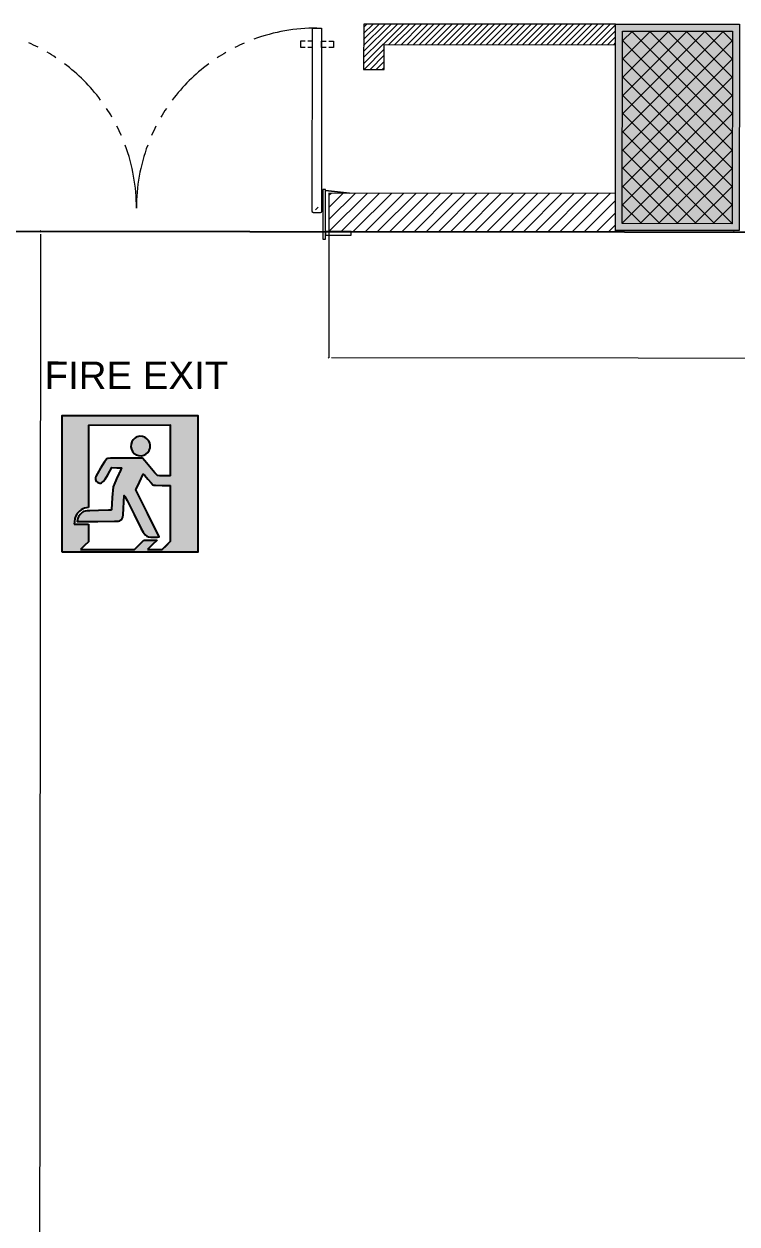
# Model space of a CAD drawing. Header units: inches. Extents: x -957 to 3394, y -3 to 3008.
# Drawn here: x 1612.7 to 1816.7, y 1842.2 to 2185.4 of the extents above; entities that cross this region are included whole.
import ezdxf

# ---------------------------------------------------------------- set-up
doc = ezdxf.new("R2010")
doc.units = ezdxf.units.IN
doc.header["$MEASUREMENT"] = 0
for name, color, linetype in [('hatches', 7, 'Continuous'), ('PDF_0', 7, 'Continuous'), ('PDF_Framing-Column', 7, 'Continuous'), ('PDF_Framing-Column Hatch', 7, 'Continuous'), ('PDF_Hatch', 7, 'Continuous'), ('PDF_I-DOOR', 7, 'Continuous'), ('PDF_I-DOOR-OPEN', 7, 'Continuous'), ('PDF_I-ELE', 7, 'Continuous'), ('PDF_I-FURN-FIXD', 7, 'Continuous'), ('PDF_SHREM ACOUSTIC WALL', 7, 'Continuous'), ('PDF_SHREM COMMENTS', 7, 'Continuous'), ('PDF_Shrem-cad 6 cable', 7, 'Continuous'), ('signs', 7, 'Continuous')]:
    doc.layers.add(name, color=color, linetype=linetype)
doc.styles.add('PDF Arial', font='arial.ttf')

# ---------------------------------------------------------------- blocks, each defined once
blk = doc.blocks.new('A$Ca442f573')
at = {"true_color": 0xcd2027}
h = blk.add_hatch(color=242, dxfattribs=at)
h.dxf.hatch_style = 1
h.paths.add_polyline_path([(66.62, 77.03), (67.73, 78.63), (68.43, 80.58), (68.59, 81.65), (68.6, 82.68), (68.2, 84.63), (67.32, 86.35), (66.03, 87.77), (64.42, 88.84), (62.56, 89.47), (60.54, 89.59), (58.44, 89.15), (57.51, 88.74), (56.67, 88.21), (55.29, 86.86), (54.31, 85.22), (53.77, 83.39), (53.68, 81.48), (54.05, 79.59), (54.91, 77.85), (56.27, 76.36), (58.01, 75.26), (59.86, 74.68), (61.74, 74.6), (63.54, 74.98), (65.2, 75.8)], flags=0)
h.paths.add_polyline_path([(105.84, 105.54), (0, 105.54), (0, 0), (105.84, 0)])
h.paths.add_polyline_path([(60.26, 54.15), (63.24, 60.24), (64.31, 59.2), (66.67, 56.5), (69.2, 53.59), (70.69, 52.08), (71.34, 51.83), (72.59, 51.67), (77.87, 51.56), (84.32, 51.56), (84.32, 8.36), (77.86, 1.82), (66.52, 1.82), (70.21, 5.53), (73.9, 9.23), (68.79, 9.23), (63.67, 9.23), (59.98, 5.53), (56.28, 1.82), (20.69, 1.81), (14.66, 1.82), (17.74, 4.92), (20.69, 7.88), (20.69, 21.58), (15.24, 21.58), (9.66, 21.58), (9.79, 23.43), (10.15, 25.85), (10.9, 27.94), (12.08, 29.81), (13.75, 31.58), (15, 32.57), (16.28, 33.33), (17.66, 33.87), (19.2, 34.23), (20.69, 34.48), (20.69, 98.11), (84.32, 98.13), (84.32, 58.97), (79.54, 58.97), (75.97, 59.07), (74.12, 59.31), (72.15, 61.41), (68.27, 66), (64.41, 70.54), (62.5, 72.56), (58.28, 72.7), (48.89, 72.74), (37.7, 72.63), (35.76, 72.43), (34.93, 72.09), (33.15, 69.72), (30.09, 64.95), (27.69, 60.89), (26.45, 58.35), (26.18, 57.45), (26.12, 56.7), (26.24, 56.02), (26.5, 55.34), (26.52, 55.31), (26.52, 55.31), (26.52, 55.31), (27.02, 54.61), (27.82, 53.97), (28.74, 53.51), (29.62, 53.33), (30.27, 53.38), (30.88, 53.57), (31.47, 53.94), (32.1, 54.52), (33.59, 56.5), (35.65, 59.86), (38.9, 65.35), (42.68, 65.25), (46.46, 65.15), (44.67, 61.34), (44.66, 61.25), (44.32, 60.5), (44.21, 60.36), (43.35, 58.52), (41.05, 53.44), (39.87, 50.52), (39.07, 42.23), (38.46, 32.62), (37.95, 32.42), (36.26, 32.27), (28.49, 32.09), (21.9, 31.97), (19.76, 31.83), (18.18, 31.6), (17.01, 31.23), (16.08, 30.7), (14.34, 28.99), (13.49, 27.98), (12.92, 27.08), (12.52, 26.1), (12.19, 24.84), (11.95, 23.7), (28.11, 23.7), (40.93, 23.8), (43.91, 23.94), (45.13, 24.14), (46.12, 24.84), (46.83, 25.81), (47.28, 27.07), (47.5, 28.69), (48.34, 43.8), (48.5, 43.64), (48.95, 42.88), (50.62, 39.78), (56.11, 29.02), (61.44, 18.41), (63.18, 15.28), (64.58, 13.27), (65.87, 12.13), (67.25, 11.61), (68.94, 11.45), (71.15, 11.41), (74.23, 11.41), (75.51, 11.58), (66.48, 30.05), (57.44, 48.22)], flags=16)
h.paths.add_polyline_path([(58.01, 75.26), (56.27, 76.36), (54.91, 77.85), (54.05, 79.59), (53.68, 81.48), (53.77, 83.39), (54.31, 85.22), (55.29, 86.86), (56.67, 88.21), (57.51, 88.74), (58.44, 89.15), (60.54, 89.59), (62.56, 89.47), (64.42, 88.84), (66.03, 87.77), (67.32, 86.35), (68.2, 84.63), (68.6, 82.68), (68.59, 81.65), (68.43, 80.58), (67.73, 78.63), (66.62, 77.03), (65.2, 75.8), (63.54, 74.98), (61.74, 74.6), (59.86, 74.68)], flags=0)
h = blk.add_hatch(color=242, dxfattribs=at)
h.dxf.hatch_style = 1
h.paths.add_polyline_path([(68.43, 80.58), (68.59, 81.65), (68.6, 82.68), (68.2, 84.63), (67.32, 86.35), (66.03, 87.77), (64.42, 88.84), (62.56, 89.47), (60.54, 89.59), (58.44, 89.15), (57.51, 88.74), (56.67, 88.21), (55.29, 86.86), (54.31, 85.22), (53.77, 83.39), (53.68, 81.48), (54.05, 79.59), (54.91, 77.85), (56.27, 76.36), (58.01, 75.26), (59.86, 74.68), (61.74, 74.6), (63.54, 74.98), (65.2, 75.8), (66.62, 77.03), (67.73, 78.63)])
at = {"layer": 'signs', "linetype": 'Continuous'}
for p, q in [((10.9, 27.94), (10.15, 25.85)), ((12.08, 29.81), (10.9, 27.94)), ((13.75, 31.58), (12.08, 29.81)), ((15, 32.57), (13.75, 31.58)), ((16.28, 33.33), (15, 32.57)), ((17.66, 33.87), (16.28, 33.33)), ((19.2, 34.23), (17.66, 33.87)), ((20.69, 34.48), (19.2, 34.23)), ((9.79, 23.43), (9.66, 21.58)), ((9.66, 21.58), (15.24, 21.58)), ((10.15, 25.85), (9.79, 23.43)), ((15.24, 21.58), (20.69, 21.58)), ((17.74, 4.92), (14.66, 1.82)), ((14.66, 1.82), (20.69, 1.82)), ((20.69, 7.88), (17.74, 4.92)), ((56.28, 1.82), (59.98, 5.53)), ((59.98, 5.53), (63.67, 9.23)), ((63.67, 9.23), (68.79, 9.23)), ((70.21, 5.53), (66.52, 1.82)), ((68.79, 9.23), (73.9, 9.23)), ((73.9, 9.23), (70.21, 5.53)), ((84.32, 8.36), (77.86, 1.82)), ((77.86, 1.82), (81.09, 5.09)), ((81.09, 5.09), (84.15, 8.19))]:
    blk.add_line(p, q, dxfattribs=at)
for points in [[(0, 0), (105.84, 0), (105.84, 105.54), (0, 105.54)], [(68.6, 82.68), (68.2, 84.63), (67.32, 86.35), (66.03, 87.77), (64.42, 88.84), (62.56, 89.47), (60.54, 89.59), (58.44, 89.15), (57.51, 88.74), (56.67, 88.21), (55.29, 86.86), (54.31, 85.22), (53.77, 83.39), (53.68, 81.48), (54.05, 79.59), (54.91, 77.85), (56.27, 76.36), (58.01, 75.26), (59.86, 74.68), (61.74, 74.6), (63.54, 74.98), (65.2, 75.8), (66.62, 77.03), (67.73, 78.63), (68.43, 80.58), (68.59, 81.65)]]:
    blk.add_lwpolyline(points, close=True, dxfattribs=at)
for points in [[(84.32, 58.97), (84.32, 98.13), (20.69, 98.11), (20.69, 34.48)], [(84.32, 58.97), (79.54, 58.97), (75.97, 59.07), (74.12, 59.31), (72.15, 61.41), (68.27, 66), (64.41, 70.54), (62.5, 72.56), (58.28, 72.7), (48.89, 72.74), (37.7, 72.63), (35.76, 72.43), (34.93, 72.09), (33.15, 69.72), (30.09, 64.95), (27.69, 60.89), (26.45, 58.35), (26.18, 57.45), (26.12, 56.7), (26.24, 56.02), (26.5, 55.34), (26.52, 55.31), (26.52, 55.31), (26.52, 55.31), (27.02, 54.61), (27.82, 53.97), (28.74, 53.51), (29.62, 53.33), (30.27, 53.38), (30.88, 53.57), (31.47, 53.94), (32.1, 54.52), (33.59, 56.5), (35.65, 59.86), (38.9, 65.35), (42.68, 65.25), (46.46, 65.15), (44.67, 61.34), (44.66, 61.25), (44.32, 60.5), (44.21, 60.36), (43.35, 58.52), (41.05, 53.44), (39.87, 50.52), (39.07, 42.23), (38.46, 32.62), (37.95, 32.42), (36.26, 32.27), (28.49, 32.09), (21.9, 31.97), (19.76, 31.83), (18.18, 31.6), (17.01, 31.23), (16.08, 30.7), (14.34, 28.99), (13.49, 27.98), (12.92, 27.08), (12.52, 26.1), (12.19, 24.84), (11.95, 23.7), (28.11, 23.7), (40.93, 23.8), (43.91, 23.94), (45.13, 24.14), (46.12, 24.84), (46.83, 25.81), (47.28, 27.07), (47.5, 28.69), (48.34, 43.8), (48.5, 43.64), (48.95, 42.88), (50.62, 39.78), (56.11, 29.02), (61.44, 18.41), (63.18, 15.28), (64.58, 13.27), (65.87, 12.13), (67.25, 11.61), (68.94, 11.45), (71.15, 11.41), (74.23, 11.41), (75.51, 11.58), (66.48, 30.05), (57.44, 48.22), (60.26, 54.15), (63.24, 60.24), (64.31, 59.2), (66.67, 56.5), (69.2, 53.59), (70.69, 52.08), (71.34, 51.83), (72.59, 51.67), (77.87, 51.56), (84.32, 51.56)], [(84.32, 8.36), (84.32, 51.56)], [(20.69, 21.58), (20.69, 7.88)], [(20.69, 1.82), (20.69, 1.81), (56.28, 1.82)], [(66.52, 1.82), (77.86, 1.82)]]:
    blk.add_lwpolyline(points, dxfattribs=at)

msp = doc.modelspace()

# ---------------------------------------------------------------- linework, layer by layer
at = {"layer": 'hatches', "color": 253, "true_color": 0xaba3a2}
msp.add_lwpolyline([(712.53, 2126.9), (3285.08, 2124.7), (3284.08, 953.45), (711.53, 951.72), (712.53, 2126.9)], dxfattribs=at)
at = {"layer": 'PDF_0', "lineweight": 0}
for points in [[(1579.35, 2126.17), (1617.45, 2126.13)], [(1617.44, 2125.35), (1616.44, 951.73)], [(1617.25, 2125.94), (1617.64, 2126.33)], [(1699.94, 2126.06), (1699.91, 2090.01)], [(1740.91, 2126.03), (1815.84, 2125.96)], [(1816.03, 2125.77), (1815.64, 2126.16)], [(1699.71, 2089.82), (1700.1, 2090.22)], [(1700.69, 2090.02), (1963.81, 2089.79)]]:
    msp.add_lwpolyline(points, dxfattribs=at)
at = {"layer": 'PDF_Framing-Column', "lineweight": 0}
for points in [[(1781.93, 2185.38), (1817.33, 2185.35), (1817.28, 2126.36), (1781.88, 2126.39)], [(1783.9, 2183.41), (1815.36, 2183.39), (1815.31, 2128.32), (1783.85, 2128.35)]]:
    msp.add_lwpolyline(points, close=True, dxfattribs=at)
at = {"layer": 'PDF_Framing-Column Hatch', "lineweight": 0}
for points in [[(1783.87, 2154.51), (1812.8, 2183.39)], [(1783.88, 2170.15), (1797.15, 2183.4)], [(1783.88, 2164.94), (1802.37, 2183.4)], [(1783.88, 2159.73), (1807.58, 2183.39)], [(1783.89, 2180.58), (1786.72, 2183.41)], [(1783.89, 2175.37), (1791.94, 2183.41)], [(1815.34, 2154.48), (1786.46, 2183.41)], [(1815.34, 2159.7), (1791.67, 2183.41)], [(1815.34, 2164.91), (1796.89, 2183.4)], [(1815.35, 2170.13), (1802.1, 2183.4)], [(1815.35, 2175.34), (1807.32, 2183.39)], [(1815.36, 2180.56), (1812.53, 2183.39)], [(1783.87, 2149.3), (1815.36, 2180.73)], [(1815.33, 2149.27), (1783.89, 2180.76)], [(1783.86, 2144.08), (1815.35, 2175.52)], [(1815.33, 2144.06), (1783.89, 2175.55)], [(1783.86, 2138.87), (1815.35, 2170.31)], [(1815.32, 2138.84), (1783.88, 2170.33)], [(1783.85, 2133.65), (1815.34, 2165.09)], [(1815.32, 2133.63), (1783.88, 2165.12)], [(1783.85, 2128.44), (1815.34, 2159.88)], [(1815.31, 2128.41), (1783.88, 2159.9)], [(1810.19, 2128.33), (1783.87, 2154.69)], [(1788.97, 2128.35), (1815.34, 2154.66)], [(1804.97, 2128.33), (1783.87, 2149.47)], [(1794.19, 2128.34), (1815.33, 2149.45)], [(1799.76, 2128.34), (1783.86, 2144.26)], [(1799.4, 2128.34), (1815.33, 2144.23)], [(1794.54, 2128.34), (1783.86, 2139.04)], [(1804.62, 2128.33), (1815.32, 2139.02)], [(1789.33, 2128.35), (1783.85, 2133.83)], [(1809.83, 2128.33), (1815.32, 2133.8)], [(1784.11, 2128.35), (1783.85, 2128.62)], [(1815.05, 2128.32), (1815.31, 2128.59)]]:
    msp.add_lwpolyline(points, dxfattribs=at)
at = {"layer": 'PDF_Framing-Column Hatch', "lineweight": 0, "transparency": 33554559}
for points in [[(1781.93, 2185.38), (1817.33, 2185.35), (1781.88, 2126.39), (1817.28, 2126.36)], [(1783.9, 2183.41), (1815.36, 2183.39), (1783.85, 2128.35), (1815.31, 2128.32)]]:
    msp.add_solid(points, dxfattribs=at)
at = {"layer": 'PDF_Hatch', "lineweight": 0}
for points in [[(1709.88, 2182.77), (1712.56, 2185.44)], [(1709.88, 2181.03), (1714.3, 2185.44)], [(1709.88, 2179.29), (1716.03, 2185.44)], [(1709.88, 2177.56), (1717.77, 2185.44)], [(1709.88, 2175.82), (1719.51, 2185.43)], [(1709.88, 2174.08), (1721.25, 2185.43)], [(1709.89, 2184.51), (1710.82, 2185.44)], [(1717.08, 2179.54), (1722.99, 2185.43)], [(1718.82, 2179.54), (1724.73, 2185.43)], [(1720.56, 2179.53), (1726.46, 2185.43)], [(1722.3, 2179.53), (1728.2, 2185.43)], [(1724.03, 2179.53), (1729.94, 2185.43)], [(1725.77, 2179.53), (1731.68, 2185.42)], [(1727.51, 2179.53), (1733.42, 2185.42)], [(1729.25, 2179.53), (1735.15, 2185.42)], [(1730.99, 2179.52), (1736.89, 2185.42)], [(1732.73, 2179.52), (1738.63, 2185.42)], [(1734.46, 2179.52), (1740.37, 2185.42)], [(1736.2, 2179.52), (1742.11, 2185.41)], [(1737.94, 2179.52), (1743.84, 2185.41)], [(1739.68, 2179.52), (1745.58, 2185.41)], [(1741.42, 2179.52), (1747.32, 2185.41)], [(1743.15, 2179.51), (1749.06, 2185.41)], [(1744.89, 2179.51), (1750.8, 2185.41)], [(1746.63, 2179.51), (1752.54, 2185.41)], [(1748.37, 2179.51), (1754.27, 2185.4)], [(1750.11, 2179.51), (1756.01, 2185.4)], [(1751.85, 2179.51), (1757.75, 2185.4)], [(1753.58, 2179.51), (1759.49, 2185.4)], [(1755.32, 2179.5), (1761.23, 2185.4)], [(1757.06, 2179.5), (1762.96, 2185.4)], [(1758.8, 2179.5), (1764.7, 2185.4)], [(1760.54, 2179.5), (1766.44, 2185.39)], [(1762.27, 2179.5), (1768.18, 2185.39)], [(1764.01, 2179.5), (1769.92, 2185.39)], [(1765.75, 2179.49), (1771.66, 2185.39)], [(1767.49, 2179.49), (1773.39, 2185.39)], [(1769.23, 2179.49), (1775.13, 2185.39)], [(1770.97, 2179.49), (1776.87, 2185.39)], [(1772.7, 2179.49), (1778.61, 2185.38)], [(1774.44, 2179.49), (1780.35, 2185.38)], [(1776.18, 2179.49), (1781.93, 2185.23)], [(1777.92, 2179.48), (1781.93, 2183.49)], [(1779.66, 2179.48), (1781.93, 2181.75)], [(1781.39, 2179.48), (1781.93, 2180.01)], [(1710, 2172.46), (1715.78, 2178.24)], [(1711.73, 2172.46), (1715.78, 2176.5)], [(1713.47, 2172.46), (1715.78, 2174.76)], [(1715.21, 2172.46), (1715.78, 2173.02)], [(1699.94, 2136.47), (1700.55, 2137.07)], [(1699.94, 2132.99), (1704.03, 2137.07)], [(1699.94, 2129.52), (1707.5, 2137.07)], [(1699.96, 2126.06), (1710.98, 2137.07)], [(1703.43, 2126.06), (1714.45, 2137.06)], [(1706.91, 2126.06), (1717.93, 2137.06)], [(1710.39, 2126.05), (1721.41, 2137.06)], [(1713.86, 2126.05), (1724.88, 2137.05)], [(1717.34, 2126.05), (1728.36, 2137.05)], [(1720.81, 2126.04), (1731.84, 2137.05)], [(1724.29, 2126.04), (1735.31, 2137.04)], [(1727.77, 2126.04), (1738.79, 2137.04)], [(1731.24, 2126.04), (1742.27, 2137.04)], [(1734.72, 2126.03), (1745.74, 2137.04)], [(1738.2, 2126.03), (1749.22, 2137.03)], [(1741.67, 2126.03), (1752.69, 2137.03)], [(1745.15, 2126.02), (1756.17, 2137.03)], [(1748.63, 2126.02), (1759.65, 2137.02)], [(1752.1, 2126.02), (1763.12, 2137.02)], [(1755.58, 2126.01), (1766.6, 2137.02)], [(1759.05, 2126.01), (1770.08, 2137.01)], [(1762.53, 2126.01), (1773.55, 2137.01)], [(1766.01, 2126.01), (1777.03, 2137.01)], [(1769.48, 2126), (1780.51, 2137.01)], [(1772.96, 2126), (1781.89, 2134.91)], [(1776.44, 2126), (1781.89, 2131.44)], [(1779.91, 2125.99), (1781.88, 2127.96)]]:
    msp.add_lwpolyline(points, dxfattribs=at)
at = {"layer": 'PDF_I-DOOR', "lineweight": 0}
msp.add_lwpolyline([(1695.19, 2131.81), (1695.24, 2184.29), (1697.83, 2184.29), (1697.78, 2131.81, -0.414172), (1697.44, 2131.47), (1695.54, 2131.47, -0.414216)], format="xyb", close=True, dxfattribs=at)
for points in [[(1693.14, 2180.49), (1691.78, 2180.5), (1691.78, 2178.77), (1693.14, 2178.77)], [(1693.88, 2178.77), (1695.23, 2178.77), (1695.23, 2180.49), (1693.88, 2180.49)], [(1699.18, 2178.76), (1697.82, 2178.76), (1697.83, 2180.49), (1699.19, 2180.49)], [(1699.92, 2180.49), (1701.28, 2180.49), (1701.28, 2178.76), (1699.92, 2178.76)], [(1705.81, 2137.07), (1698.99, 2137.77), (1705.81, 2137.07)], [(1696.14, 2132.33), (1696.84, 2133.02)]]:
    msp.add_lwpolyline(points, dxfattribs=at)
msp.add_lwpolyline([(1698.98, 2123.87), (1698.99, 2138.11), (1698.22, 2138.11), (1698.21, 2123.87)], close=True, dxfattribs=at)
at = {"layer": 'PDF_I-DOOR-OPEN', "lineweight": 0}
msp.add_lwpolyline([(1648.11, 2150.78, 0.089834), (1644.88, 2132.72, 0.089831), (1641.68, 2150.78)], format="xyb", dxfattribs=at)
for centre, radius, start, end in [((1696.34, 2132.82), 51.46, 89.7876, 110.3202), ((1593.38, 2132.84), 51.54, 63.017, 66.2961), ((1696.37, 2132.75), 51.54, 113.6064, 116.8856), ((1593.42, 2132.92), 51.45, 56.4444, 59.7291), ((1696.36, 2132.8), 51.49, 120.1733, 123.4557), ((1593.42, 2132.91), 51.46, 36.7408, 53.1608), ((1696.34, 2132.82), 51.46, 126.7407, 143.1613), ((1593.39, 2132.9), 51.49, 30.1733, 33.4557), ((1696.37, 2132.81), 51.49, 146.4463, 149.7287), ((1593.43, 2132.92), 51.45, 23.6043, 26.8891), ((1696.28, 2132.85), 51.39, 153.0123, 156.3009)]:
    msp.add_arc(centre, radius, start, end, dxfattribs=at)
at = {"layer": 'PDF_I-ELE', "lineweight": 0}
msp.add_lwpolyline([(1699.95, 2137.07), (1699.94, 2126.06)], dxfattribs=at)
at = {"layer": 'PDF_I-FURN-FIXD', "lineweight": 0}
msp.add_lwpolyline([(1706.27, 2126.06), (1698.98, 2126.06), (1698.98, 2125.08), (1706.27, 2125.07)], close=True, dxfattribs=at)
at = {"layer": 'PDF_SHREM ACOUSTIC WALL', "lineweight": 0}
msp.add_lwpolyline([(1699.94, 2126.06), (1781.88, 2125.99), (1781.89, 2137), (1699.95, 2137.07)], close=True, dxfattribs=at)
at = {"layer": 'PDF_SHREM COMMENTS', "lineweight": 0}
msp.add_lwpolyline([(1715.78, 2179.54), (1781.93, 2179.48), (1781.93, 2185.38), (1709.89, 2185.44), (1709.87, 2172.46), (1715.77, 2172.46)], close=True, dxfattribs=at)
at = {"layer": 'PDF_Shrem-cad 6 cable', "color": 253, "lineweight": 0, "true_color": 0xaba3a2}
msp.add_lwpolyline([(712.53, 2126.9), (3285.08, 2124.7), (3284.08, 949.12), (711.53, 951.32)], close=True, dxfattribs=at)

# ---------------------------------------------------------------- block references
at = {"layer": 'signs', "color": 0, "xscale": 0.3691112934927772, "yscale": 0.3691112934927772, "zscale": 0.3691112934927772}
msp.add_blockref('A$Ca442f573', (1623.52, 2034.43), dxfattribs=at)

# ---------------------------------------------------------------- texts
at = {"layer": 'signs', "insert": (1618.63, 2081.04), "char_height": 7.866, "attachment_point": 7, "rotation": 359.951, "style": 'PDF Arial'}
msp.add_mtext('FIRE EXIT', dxfattribs=at)

doc.saveas('drawing.dxf')
